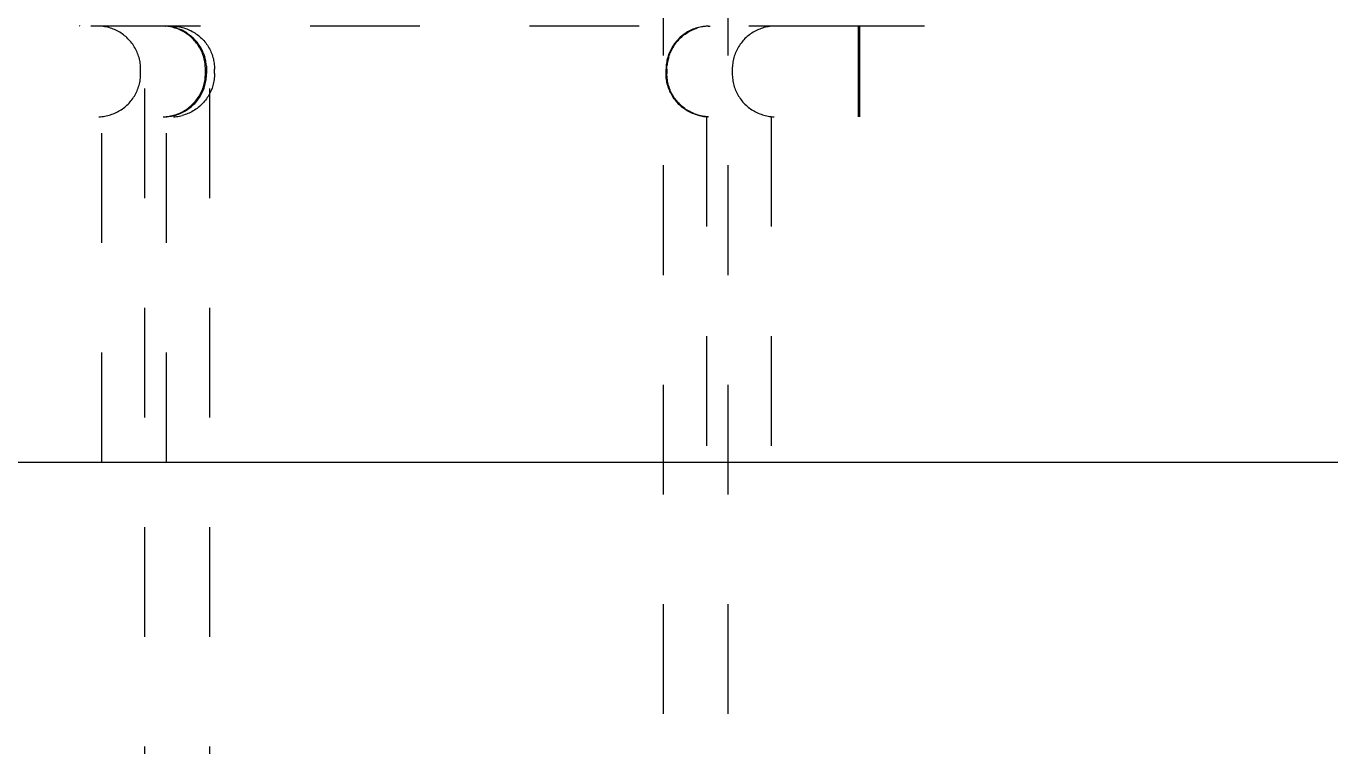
# Model space of a CAD drawing. Header units: inches. Extents: x -8 to 201, y -1 to 136.
# Drawn here: x 156.443 to 157.631, y 107.699 to 108.355 of the extents above; entities that cross this region are included whole.
import ezdxf

# ---------------------------------------------------------------- set-up
doc = ezdxf.new("R2010")
doc.units = ezdxf.units.IN
doc.linetypes.add('HIDDEN', pattern=[1.905, 1.27, -0.635])
for name, color, linetype, lineweight in [('ZANO_R', 7, 'Continuous', 0), ('ZANO_R_przerywana', 250, 'HIDDEN', 0), ('ZANO_W', 1, 'Continuous', 0)]:
    doc.layers.add(name, color=color, linetype=linetype, lineweight=lineweight)
doc.styles.get("Standard").update_dxf_attribs({"font": 'arial.ttf'})
doc.dimstyles.new('amerykanie', dxfattribs={"dimtxt": 50, "dimasz": 50, "dimexe": 0.5, "dimexo": 0.5, "dimgap": 1, "dimtad": 1, "dimdec": 0, "dimzin": 0, "dimlunit": 5, "dimtxsty": 'Standard', "dimcen": 0.09, "dimclrd": 1, "dimclre": 1, "dimclrt": 1, "dimazin": 0, "dimtfac": 1, "dimtdec": 0, "dimtmove": 0, "dimatfit": 3, "dimfxl": 1, "dimtzin": 0, "dimarcsym": 1})

# ---------------------------------------------------------------- blocks, each defined once
blk = doc.blocks.new('*D477')
at = {"layer": 'ZANO_W', "color": 1, "lineweight": -2}
blk.add_arc((154.9429, 107.9573), 5.9376, 93.97094, 170.33898, dxfattribs=at)
at = {"layer": 'ZANO_W', "color": 1}
for points in [[(154.5292, 113.7141), (154.5342, 114.0474), (155.5316, 113.8657)], [(148.9234, 108.9678), (149.2555, 108.9397), (149.0053, 107.9573)]]:
    blk.add_solid(points, dxfattribs=at)
at = {"layer": 'ZANO_W', "color": 1, "insert": (150.0585, 113.3526), "char_height": 1.625, "attachment_point": 5, "rotation": 42.155}
blk.add_mtext("95%%d41'", dxfattribs=at)

msp = doc.modelspace()

# ---------------------------------------------------------------- linework, layer by layer
at = {"layer": 'ZANO_R'}
msp.add_line((152.81072, 107.95732), (184.30819, 107.95732), dxfattribs=at)
msp.add_lwpolyline([(-3.00331, 107.95732), (188.98537, 107.95732)], dxfattribs=at)
at = {"layer": 'ZANO_R_przerywana', "ltscale": 0.05}
for p, q in [((156.55104, 102.79819), (156.55104, 108.62805)), ((156.6101, 102.79819), (156.6101, 108.62805)), ((157.0235, 108.62805), (157.0235, 102.79819)), ((157.08256, 108.62805), (157.08256, 102.79819)), ((157.20165, 108.35497), (156.37194, 108.35497)), ((156.49198, 108.35497), (156.49148, 108.35526)), ((156.51024, 108.35487), (156.50889, 108.35493)), ((156.51159, 108.35477), (156.51024, 108.35487)), ((156.51293, 108.35461), (156.51159, 108.35477)), ((156.51426, 108.35441), (156.51293, 108.35461)), ((156.51558, 108.35417), (156.51426, 108.35441)), ((156.5169, 108.35388), (156.51558, 108.35417)), ((156.51821, 108.35354), (156.5169, 108.35388)), ((156.5195, 108.35316), (156.51821, 108.35354)), ((156.56908, 108.35489), (156.56773, 108.35494)), ((156.57043, 108.35479), (156.56908, 108.35489)), ((156.56986, 108.35494), (156.57012, 108.35493)), ((156.57123, 108.35486), (156.57001, 108.35493)), ((156.57177, 108.35464), (156.57043, 108.35479)), ((156.57244, 108.35475), (156.57123, 108.35486)), ((156.57311, 108.35445), (156.57177, 108.35464)), ((156.57364, 108.3546), (156.57244, 108.35475)), ((156.57445, 108.35421), (156.57311, 108.35445)), ((156.57484, 108.35441), (156.57364, 108.3546)), ((156.57577, 108.35392), (156.57445, 108.35421)), ((156.57604, 108.35418), (156.57484, 108.35441)), ((156.57708, 108.35359), (156.57577, 108.35392)), ((156.57722, 108.35392), (156.57604, 108.35418)), ((156.57838, 108.35322), (156.57708, 108.35359)), ((156.5784, 108.35361), (156.57722, 108.35392)), ((156.57723, 108.35494), (156.57858, 108.35485)), ((156.57957, 108.35328), (156.5784, 108.35361)), ((156.57858, 108.35485), (156.57994, 108.35471)), ((156.57956, 108.35325), (156.58077, 108.35285)), ((156.57994, 108.35471), (156.58128, 108.35452)), ((156.58128, 108.35452), (156.58262, 108.35429)), ((156.58262, 108.35429), (156.58395, 108.35402)), ((156.58395, 108.35402), (156.58528, 108.35369)), ((156.58528, 108.35369), (156.58658, 108.35332)), ((156.58658, 108.35332), (156.58788, 108.35291)), ((157.05453, 108.3534), (157.05322, 108.35299)), ((157.05371, 108.35288), (157.05494, 108.35328)), ((157.05585, 108.35376), (157.05453, 108.3534)), ((157.05612, 108.35359), (157.05495, 108.35325)), ((157.05718, 108.35407), (157.05585, 108.35376)), ((157.05731, 108.35389), (157.05612, 108.35359)), ((157.05853, 108.35434), (157.05718, 108.35407)), ((157.0585, 108.35415), (157.05731, 108.35389)), ((157.0597, 108.35438), (157.0585, 108.35415)), ((157.05988, 108.35456), (157.05853, 108.35434)), ((157.0609, 108.35458), (157.0597, 108.35438)), ((157.06124, 108.35473), (157.05988, 108.35456)), ((157.06211, 108.35473), (157.0609, 108.35458)), ((157.0626, 108.35486), (157.06124, 108.35473)), ((157.06333, 108.35485), (157.06211, 108.35473)), ((157.06397, 108.35494), (157.0626, 108.35486)), ((157.06454, 108.35493), (157.06333, 108.35485)), ((157.06479, 108.35496), (157.06419, 108.35495)), ((157.06454, 108.35493), (157.0664, 108.35497)), ((157.11541, 108.35354), (157.11412, 108.35316)), ((157.11672, 108.35388), (157.11541, 108.35354)), ((157.11804, 108.35417), (157.11672, 108.35388)), ((157.11936, 108.35441), (157.11804, 108.35417)), ((157.1207, 108.35461), (157.11936, 108.35441)), ((157.12204, 108.35477), (157.1207, 108.35461)), ((157.12338, 108.35487), (157.12204, 108.35477)), ((157.12473, 108.35494), (157.12338, 108.35487)), ((157.20246, 108.35497), (157.20165, 108.35497)), ((157.20165, 108.27229), (157.20165, 108.35497)), ((157.26166, 108.35497), (157.20246, 108.35497)), ((157.20246, 108.35497), (157.20246, 108.27229)), ((156.52078, 108.35274), (156.5195, 108.35316)), ((156.52205, 108.35227), (156.52078, 108.35274)), ((156.52329, 108.35176), (156.52205, 108.35227)), ((156.52452, 108.3512), (156.52329, 108.35176)), ((156.52573, 108.35061), (156.52452, 108.3512)), ((156.52692, 108.34997), (156.52573, 108.35061)), ((156.52809, 108.3493), (156.52692, 108.34997)), ((156.52923, 108.34858), (156.52809, 108.3493)), ((156.53035, 108.34783), (156.52923, 108.34858)), ((156.53144, 108.34703), (156.53035, 108.34783)), ((156.5325, 108.3462), (156.53144, 108.34703)), ((156.53353, 108.34534), (156.5325, 108.3462)), ((156.53454, 108.34444), (156.53353, 108.34534)), ((156.53551, 108.3435), (156.53454, 108.34444)), ((156.53645, 108.34254), (156.53551, 108.3435)), ((156.53736, 108.34154), (156.53645, 108.34254)), ((156.53823, 108.34051), (156.53736, 108.34154)), ((156.57967, 108.3528), (156.57838, 108.35322)), ((156.58094, 108.35233), (156.57967, 108.3528)), ((156.58077, 108.35285), (156.58196, 108.35242)), ((156.58219, 108.35183), (156.58094, 108.35233)), ((156.58196, 108.35242), (156.58314, 108.35195)), ((156.58343, 108.35128), (156.58219, 108.35183)), ((156.58432, 108.35147), (156.58315, 108.35198)), ((156.58465, 108.35068), (156.58343, 108.35128)), ((156.58547, 108.35092), (156.58432, 108.35147)), ((156.58584, 108.35005), (156.58465, 108.35068)), ((156.5866, 108.35033), (156.58547, 108.35092)), ((156.58702, 108.34937), (156.58584, 108.35005)), ((156.58771, 108.34971), (156.5866, 108.35033)), ((156.58817, 108.34866), (156.58702, 108.34937)), ((156.5888, 108.34905), (156.58771, 108.34971)), ((156.58788, 108.35291), (156.58916, 108.35245)), ((156.58929, 108.34791), (156.58817, 108.34866)), ((156.58986, 108.34835), (156.5888, 108.34905)), ((156.58916, 108.35245), (156.59042, 108.35195)), ((156.59039, 108.34711), (156.58929, 108.34791)), ((156.58985, 108.34833), (156.59081, 108.34767)), ((156.59146, 108.34628), (156.59039, 108.34711)), ((156.59042, 108.35195), (156.59167, 108.3514)), ((156.59081, 108.34767), (156.59175, 108.34698)), ((156.5925, 108.34542), (156.59146, 108.34628)), ((156.59167, 108.3514), (156.59289, 108.35081)), ((156.59175, 108.34698), (156.59266, 108.34626)), ((156.59351, 108.34452), (156.5925, 108.34542)), ((156.59266, 108.34626), (156.59356, 108.34551)), ((156.59289, 108.35081), (156.5941, 108.35018)), ((156.59449, 108.34358), (156.59351, 108.34452)), ((156.59356, 108.34551), (156.59443, 108.34474)), ((156.5941, 108.35018), (156.59528, 108.34951)), ((156.59539, 108.34382), (156.59443, 108.34474)), ((156.59543, 108.34262), (156.59449, 108.34358)), ((156.59528, 108.34951), (156.59643, 108.3488)), ((156.59632, 108.34288), (156.59539, 108.34382)), ((156.59634, 108.34162), (156.59543, 108.34262)), ((156.59722, 108.3419), (156.59632, 108.34288)), ((156.59722, 108.34058), (156.59634, 108.34162)), ((156.59643, 108.3488), (156.59757, 108.34804)), ((156.59808, 108.34089), (156.59722, 108.3419)), ((156.59757, 108.34804), (156.59867, 108.34725)), ((156.59867, 108.34725), (156.59975, 108.34642)), ((156.59975, 108.34642), (156.6008, 108.34556)), ((156.6008, 108.34556), (156.60181, 108.34465)), ((156.60181, 108.34465), (156.6028, 108.34372)), ((156.6028, 108.34372), (156.60375, 108.34275)), ((156.60375, 108.34275), (156.60467, 108.34174)), ((156.60467, 108.34174), (156.60555, 108.34071)), ((157.03619, 108.34188), (157.0353, 108.34084)), ((157.03673, 108.34158), (157.0359, 108.3406)), ((157.03713, 108.34288), (157.03619, 108.34188)), ((157.0376, 108.34254), (157.03673, 108.34158)), ((157.03809, 108.34385), (157.03713, 108.34288)), ((157.0385, 108.34346), (157.0376, 108.34254)), ((157.0391, 108.34479), (157.03809, 108.34385)), ((157.0385, 108.34346), (157.03943, 108.34436)), ((157.04013, 108.34569), (157.0391, 108.34479)), ((157.03943, 108.34436), (157.04039, 108.34522)), ((157.04119, 108.34656), (157.04013, 108.34569)), ((157.04039, 108.34522), (157.04137, 108.34605)), ((157.04228, 108.34738), (157.04119, 108.34656)), ((157.04137, 108.34605), (157.04238, 108.34685)), ((157.04341, 108.34817), (157.04228, 108.34738)), ((157.04238, 108.34685), (157.04342, 108.34762)), ((157.04455, 108.34892), (157.04341, 108.34817)), ((157.04342, 108.34762), (157.04448, 108.34835)), ((157.04448, 108.34835), (157.04557, 108.34904)), ((157.04573, 108.34963), (157.04455, 108.34892)), ((157.04557, 108.34904), (157.04667, 108.34971)), ((157.04692, 108.3503), (157.04573, 108.34963)), ((157.04667, 108.34971), (157.0478, 108.35033)), ((157.04814, 108.35093), (157.04692, 108.3503)), ((157.0478, 108.35033), (157.04895, 108.35092)), ((157.04938, 108.35151), (157.04814, 108.35093)), ((157.04895, 108.35092), (157.05012, 108.35147)), ((157.05064, 108.35205), (157.04938, 108.35151)), ((157.05012, 108.35147), (157.0513, 108.35198)), ((157.05192, 108.35254), (157.05064, 108.35205)), ((157.0513, 108.35198), (157.0525, 108.35245)), ((157.05322, 108.35299), (157.05192, 108.35254)), ((157.0525, 108.35245), (157.05371, 108.35288)), ((157.09626, 108.34154), (157.09538, 108.34051)), ((157.09716, 108.34254), (157.09626, 108.34154)), ((157.0981, 108.34351), (157.09716, 108.34254)), ((157.09907, 108.34444), (157.0981, 108.34351)), ((157.10008, 108.34534), (157.09907, 108.34444)), ((157.10111, 108.34621), (157.10008, 108.34534)), ((157.10218, 108.34704), (157.10111, 108.34621)), ((157.10327, 108.34783), (157.10218, 108.34704)), ((157.10438, 108.34859), (157.10327, 108.34783)), ((157.10553, 108.3493), (157.10438, 108.34859)), ((157.10669, 108.34998), (157.10553, 108.3493)), ((157.10788, 108.35061), (157.10669, 108.34998)), ((157.10909, 108.35121), (157.10788, 108.35061)), ((157.11032, 108.35176), (157.10909, 108.35121)), ((157.11157, 108.35227), (157.11032, 108.35176)), ((157.11284, 108.35274), (157.11157, 108.35227)), ((157.11412, 108.35316), (157.11284, 108.35274)), ((156.53906, 108.33945), (156.53823, 108.34051)), ((156.53986, 108.33836), (156.53906, 108.33945)), ((156.54062, 108.33725), (156.53986, 108.33836)), ((156.54134, 108.33611), (156.54062, 108.33725)), ((156.54203, 108.33495), (156.54134, 108.33611)), ((156.54267, 108.33376), (156.54203, 108.33495)), ((156.54327, 108.33256), (156.54267, 108.33376)), ((156.54383, 108.33133), (156.54327, 108.33256)), ((156.54435, 108.33008), (156.54383, 108.33133)), ((156.54482, 108.32882), (156.54435, 108.33008)), ((156.59806, 108.33952), (156.59722, 108.34058)), ((156.59887, 108.33844), (156.59806, 108.33952)), ((156.59891, 108.33986), (156.59808, 108.34089)), ((156.59963, 108.33732), (156.59887, 108.33844)), ((156.5997, 108.33879), (156.59891, 108.33986)), ((156.60036, 108.33618), (156.59963, 108.33732)), ((156.60046, 108.3377), (156.5997, 108.33879)), ((156.60105, 108.33501), (156.60036, 108.33618)), ((156.60118, 108.33659), (156.60046, 108.3377)), ((156.60169, 108.33382), (156.60105, 108.33501)), ((156.60186, 108.33545), (156.60118, 108.33659)), ((156.6023, 108.33261), (156.60169, 108.33382)), ((156.60251, 108.33429), (156.60186, 108.33545)), ((156.60286, 108.33138), (156.6023, 108.33261)), ((156.60311, 108.33311), (156.60251, 108.33429)), ((156.60338, 108.33014), (156.60286, 108.33138)), ((156.60368, 108.33191), (156.60311, 108.33311)), ((156.60386, 108.32887), (156.60338, 108.33014)), ((156.6042, 108.33069), (156.60368, 108.33191)), ((156.6042, 108.33069), (156.60466, 108.3295)), ((156.60466, 108.3295), (156.60509, 108.3283)), ((156.60555, 108.34071), (156.60639, 108.33964)), ((156.60639, 108.33964), (156.6072, 108.33855)), ((156.6072, 108.33855), (156.60797, 108.33743)), ((156.60797, 108.33743), (156.6087, 108.33628)), ((156.6087, 108.33628), (156.60939, 108.33511)), ((156.60939, 108.33511), (156.61004, 108.33392)), ((156.61004, 108.33392), (156.61065, 108.3327)), ((156.61065, 108.3327), (156.61121, 108.33146)), ((156.61121, 108.33146), (156.61173, 108.33021)), ((156.61173, 108.33021), (156.61221, 108.32894)), ((157.02897, 108.33031), (157.02848, 108.32903)), ((157.02951, 108.33157), (157.02897, 108.33031)), ((157.02902, 108.3283), (157.02945, 108.3295)), ((157.02945, 108.3295), (157.02992, 108.33069)), ((157.03009, 108.33281), (157.02951, 108.33157)), ((157.03044, 108.33187), (157.02992, 108.33069)), ((157.03071, 108.33403), (157.03009, 108.33281)), ((157.031, 108.33304), (157.03044, 108.33187)), ((157.03137, 108.33523), (157.03071, 108.33403)), ((157.03159, 108.33418), (157.031, 108.33304)), ((157.03208, 108.33641), (157.03137, 108.33523)), ((157.03222, 108.33531), (157.03159, 108.33418)), ((157.03283, 108.33756), (157.03208, 108.33641)), ((157.03288, 108.33641), (157.03222, 108.33531)), ((157.03361, 108.33868), (157.03283, 108.33756)), ((157.03358, 108.3375), (157.03288, 108.33641)), ((157.03432, 108.33856), (157.03358, 108.3375)), ((157.03443, 108.33978), (157.03361, 108.33868)), ((157.03509, 108.33959), (157.03432, 108.33856)), ((157.0353, 108.34084), (157.03443, 108.33978)), ((157.0359, 108.3406), (157.03509, 108.33959)), ((157.08926, 108.33009), (157.08878, 108.32883)), ((157.08978, 108.33133), (157.08926, 108.33009)), ((157.09034, 108.33256), (157.08978, 108.33133)), ((157.09094, 108.33377), (157.09034, 108.33256)), ((157.09158, 108.33495), (157.09094, 108.33377)), ((157.09227, 108.33612), (157.09158, 108.33495)), ((157.09299, 108.33725), (157.09227, 108.33612)), ((157.09375, 108.33837), (157.09299, 108.33725)), ((157.09455, 108.33945), (157.09375, 108.33837)), ((157.09538, 108.34051), (157.09455, 108.33945)), ((156.54525, 108.32754), (156.54482, 108.32882)), ((156.54564, 108.32625), (156.54525, 108.32754)), ((156.54598, 108.32495), (156.54564, 108.32625)), ((156.54628, 108.32363), (156.54598, 108.32495)), ((156.54653, 108.32231), (156.54628, 108.32363)), ((156.54674, 108.32098), (156.54653, 108.32231)), ((156.5469, 108.31964), (156.54674, 108.32098)), ((156.54701, 108.31829), (156.5469, 108.31964)), ((156.54708, 108.31695), (156.54701, 108.31829)), ((156.6043, 108.32759), (156.60386, 108.32887)), ((156.60469, 108.32629), (156.6043, 108.32759)), ((156.60503, 108.32498), (156.60469, 108.32629)), ((156.60533, 108.32366), (156.60503, 108.32498)), ((156.60509, 108.3283), (156.60548, 108.32708)), ((156.60558, 108.32233), (156.60533, 108.32366)), ((156.60583, 108.32584), (156.60548, 108.32708)), ((156.60579, 108.321), (156.60558, 108.32233)), ((156.60596, 108.31965), (156.60579, 108.321)), ((156.60614, 108.32458), (156.60583, 108.32584)), ((156.60607, 108.3183), (156.60596, 108.31965)), ((156.60614, 108.31695), (156.60607, 108.3183)), ((156.60641, 108.32331), (156.60614, 108.32458)), ((156.60665, 108.32204), (156.60641, 108.32331)), ((156.60683, 108.32076), (156.60665, 108.32204)), ((156.60698, 108.31947), (156.60683, 108.32076)), ((156.60698, 108.31947), (156.60708, 108.31818)), ((156.60708, 108.31818), (156.60715, 108.31689)), ((156.61221, 108.32894), (156.61264, 108.32765)), ((156.61264, 108.32765), (156.61303, 108.32634)), ((156.61303, 108.32634), (156.61338, 108.32503)), ((156.61338, 108.32503), (156.61367, 108.3237)), ((156.61367, 108.3237), (156.61392, 108.32237)), ((156.61392, 108.32237), (156.61413, 108.32102)), ((156.61413, 108.32102), (156.61428, 108.31967)), ((156.61428, 108.31967), (156.61439, 108.31832)), ((156.61439, 108.31832), (156.61446, 108.31696)), ((157.0262, 108.31834), (157.02613, 108.31697)), ((157.02632, 108.3197), (157.0262, 108.31834)), ((157.02649, 108.32106), (157.02632, 108.3197)), ((157.02671, 108.32242), (157.02649, 108.32106)), ((157.02697, 108.32376), (157.02671, 108.32242)), ((157.02693, 108.31689), (157.02699, 108.31818)), ((157.02728, 108.3251), (157.02697, 108.32376)), ((157.02699, 108.31818), (157.0271, 108.31947)), ((157.02725, 108.32076), (157.0271, 108.31947)), ((157.02744, 108.32204), (157.02725, 108.32076)), ((157.02763, 108.32642), (157.02728, 108.3251)), ((157.02767, 108.32332), (157.02744, 108.32204)), ((157.02804, 108.32773), (157.02763, 108.32642)), ((157.02795, 108.32458), (157.02767, 108.32332)), ((157.02827, 108.32584), (157.02795, 108.32458)), ((157.02848, 108.32903), (157.02804, 108.32773)), ((157.02863, 108.32708), (157.02827, 108.32584)), ((157.02863, 108.32708), (157.02902, 108.3283)), ((157.08659, 108.31829), (157.08652, 108.31695)), ((157.08671, 108.31964), (157.08659, 108.31829)), ((157.08687, 108.32098), (157.08671, 108.31964)), ((157.08707, 108.32231), (157.08687, 108.32098)), ((157.08733, 108.32364), (157.08707, 108.32231)), ((157.08762, 108.32495), (157.08733, 108.32364)), ((157.08797, 108.32626), (157.08762, 108.32495)), ((157.08835, 108.32755), (157.08797, 108.32626)), ((157.08878, 108.32883), (157.08835, 108.32755)), ((156.54653, 108.30497), (156.54674, 108.3063)), ((156.54674, 108.3063), (156.5469, 108.30764)), ((156.5469, 108.30764), (156.54701, 108.30898)), ((156.54701, 108.30898), (156.54708, 108.31032)), ((156.54711, 108.3156), (156.54708, 108.31695)), ((156.54708, 108.31032), (156.54711, 108.31166)), ((156.54711, 108.31166), (156.54711, 108.3156)), ((156.60558, 108.30493), (156.60579, 108.30627)), ((156.60579, 108.30627), (156.60596, 108.30761)), ((156.60596, 108.30761), (156.60607, 108.30896)), ((156.60607, 108.30896), (156.60614, 108.31031)), ((156.60616, 108.3156), (156.60614, 108.31695)), ((156.60614, 108.31031), (156.60616, 108.31166)), ((156.60616, 108.31166), (156.60616, 108.3156)), ((156.60662, 108.30488), (156.60682, 108.30622)), ((156.60682, 108.30622), (156.60698, 108.30758)), ((156.60698, 108.30758), (156.60709, 108.30894)), ((156.60709, 108.30894), (156.60715, 108.3103)), ((156.60715, 108.31689), (156.60717, 108.3156)), ((156.60715, 108.3103), (156.60717, 108.31166)), ((156.60717, 108.3156), (156.60717, 108.31166)), ((156.61412, 108.30621), (156.61391, 108.30486)), ((156.61428, 108.30757), (156.61412, 108.30621)), ((156.61439, 108.30893), (156.61428, 108.30757)), ((156.61445, 108.3103), (156.61439, 108.30893)), ((156.61447, 108.31166), (156.61445, 108.3103)), ((156.61446, 108.31696), (156.61447, 108.3156)), ((156.61447, 108.31166), (156.61447, 108.3156)), ((157.02613, 108.31697), (157.0261, 108.3156)), ((157.0261, 108.31166), (157.0261, 108.3156)), ((157.02613, 108.3103), (157.0261, 108.31166)), ((157.0262, 108.30895), (157.02613, 108.3103)), ((157.02632, 108.30759), (157.0262, 108.30895)), ((157.02648, 108.30624), (157.02632, 108.30759)), ((157.0267, 108.3049), (157.02648, 108.30624)), ((157.02691, 108.3156), (157.02693, 108.31689)), ((157.02691, 108.3156), (157.02691, 108.31166)), ((157.02693, 108.31029), (157.02691, 108.31166)), ((157.02701, 108.30892), (157.02693, 108.31029)), ((157.02713, 108.30756), (157.02701, 108.30892)), ((157.0273, 108.3062), (157.02713, 108.30756)), ((157.02751, 108.30484), (157.0273, 108.3062)), ((157.08652, 108.31695), (157.0865, 108.3156)), ((157.0865, 108.3156), (157.0865, 108.31166)), ((157.0865, 108.31166), (157.08652, 108.31032)), ((157.08652, 108.31032), (157.08659, 108.30897)), ((157.08659, 108.30897), (157.08671, 108.30763)), ((157.08671, 108.30763), (157.08687, 108.30629)), ((157.08687, 108.30629), (157.08707, 108.30496)), ((156.5427, 108.29355), (156.54329, 108.29476)), ((156.54329, 108.29476), (156.54385, 108.29598)), ((156.54385, 108.29598), (156.54436, 108.29722)), ((156.54436, 108.29722), (156.54484, 108.29848)), ((156.54484, 108.29848), (156.54526, 108.29975)), ((156.54526, 108.29975), (156.54565, 108.30104)), ((156.54565, 108.30104), (156.54599, 108.30234)), ((156.54599, 108.30234), (156.54628, 108.30365)), ((156.54628, 108.30365), (156.54653, 108.30497)), ((156.60169, 108.29344), (156.6023, 108.29465)), ((156.6023, 108.29465), (156.60286, 108.29588)), ((156.60271, 108.29329), (156.60332, 108.29451)), ((156.60286, 108.29588), (156.60338, 108.29713)), ((156.60332, 108.29451), (156.60389, 108.29575)), ((156.60338, 108.29713), (156.60386, 108.29839)), ((156.60386, 108.29839), (156.6043, 108.29967)), ((156.60389, 108.29575), (156.60442, 108.29701)), ((156.6043, 108.29967), (156.60469, 108.30097)), ((156.60442, 108.29701), (156.6049, 108.29829)), ((156.60469, 108.30097), (156.60503, 108.30228)), ((156.6049, 108.29829), (156.60533, 108.29958)), ((156.60503, 108.30228), (156.60533, 108.3036)), ((156.60533, 108.3036), (156.60558, 108.30493)), ((156.60533, 108.29958), (156.60572, 108.30089)), ((156.60572, 108.30089), (156.60607, 108.30221)), ((156.60607, 108.30221), (156.60636, 108.30354)), ((156.60636, 108.30354), (156.60662, 108.30488)), ((156.61059, 108.29447), (156.60998, 108.29325)), ((156.61116, 108.29572), (156.61059, 108.29447)), ((156.61169, 108.29698), (156.61116, 108.29572)), ((156.61217, 108.29826), (156.61169, 108.29698)), ((156.61261, 108.29955), (156.61217, 108.29826)), ((156.613, 108.30086), (156.61261, 108.29955)), ((156.61335, 108.30218), (156.613, 108.30086)), ((156.61365, 108.30352), (156.61335, 108.30218)), ((156.61391, 108.30486), (156.61365, 108.30352)), ((157.02695, 108.30357), (157.0267, 108.3049)), ((157.02726, 108.30224), (157.02695, 108.30357)), ((157.02761, 108.30093), (157.02726, 108.30224)), ((157.02778, 108.3035), (157.02751, 108.30484)), ((157.028, 108.29963), (157.02761, 108.30093)), ((157.02809, 108.30216), (157.02778, 108.3035)), ((157.02844, 108.29834), (157.028, 108.29963)), ((157.02844, 108.30084), (157.02809, 108.30216)), ((157.02884, 108.29953), (157.02844, 108.30084)), ((157.02893, 108.29707), (157.02844, 108.29834)), ((157.02929, 108.29823), (157.02884, 108.29953)), ((157.02945, 108.29582), (157.02893, 108.29707)), ((157.02978, 108.29695), (157.02929, 108.29823)), ((157.03002, 108.29458), (157.02945, 108.29582)), ((157.03032, 108.29569), (157.02978, 108.29695)), ((157.03064, 108.29337), (157.03002, 108.29458)), ((157.0309, 108.29445), (157.03032, 108.29569)), ((157.03152, 108.29322), (157.0309, 108.29445)), ((157.08707, 108.30496), (157.08732, 108.30364)), ((157.08732, 108.30364), (157.08762, 108.30233)), ((157.08762, 108.30233), (157.08796, 108.30103)), ((157.08796, 108.30103), (157.08835, 108.29974)), ((157.08835, 108.29974), (157.08878, 108.29846)), ((157.08878, 108.29846), (157.08925, 108.2972)), ((157.08925, 108.2972), (157.08976, 108.29596)), ((157.08976, 108.29596), (157.09032, 108.29473)), ((157.09032, 108.29473), (157.09092, 108.29353)), ((156.53259, 108.28113), (156.53362, 108.282)), ((156.53362, 108.282), (156.53461, 108.2829)), ((156.53461, 108.2829), (156.53558, 108.28383)), ((156.53558, 108.28383), (156.53652, 108.2848)), ((156.53652, 108.2848), (156.53742, 108.28579)), ((156.53742, 108.28579), (156.53828, 108.28682)), ((156.53828, 108.28682), (156.53911, 108.28788)), ((156.53911, 108.28788), (156.53991, 108.28896)), ((156.53991, 108.28896), (156.54066, 108.29007)), ((156.54066, 108.29007), (156.54138, 108.29121)), ((156.54138, 108.29121), (156.54206, 108.29237)), ((156.54206, 108.29237), (156.5427, 108.29355)), ((156.5925, 108.28184), (156.59351, 108.28274)), ((156.59342, 108.28164), (156.59444, 108.28254)), ((156.59351, 108.28274), (156.59449, 108.28368)), ((156.59444, 108.28254), (156.59543, 108.28348)), ((156.59449, 108.28368), (156.59543, 108.28465)), ((156.59543, 108.28465), (156.59634, 108.28565)), ((156.59543, 108.28348), (156.59639, 108.28445)), ((156.59634, 108.28565), (156.59722, 108.28668)), ((156.59639, 108.28445), (156.59731, 108.28546)), ((156.59722, 108.28668), (156.59806, 108.28774)), ((156.59731, 108.28546), (156.5982, 108.28649)), ((156.59806, 108.28774), (156.59887, 108.28883)), ((156.5982, 108.28649), (156.59905, 108.28756)), ((156.59887, 108.28883), (156.59963, 108.28994)), ((156.59905, 108.28756), (156.59986, 108.28865)), ((156.59963, 108.28994), (156.60036, 108.29108)), ((156.59986, 108.28865), (156.60063, 108.28977)), ((156.60036, 108.29108), (156.60105, 108.29225)), ((156.60063, 108.28977), (156.60137, 108.29092)), ((156.60167, 108.28248), (156.60064, 108.28158)), ((156.60105, 108.29225), (156.60169, 108.29344)), ((156.60137, 108.29092), (156.60206, 108.2921)), ((156.60266, 108.28342), (156.60167, 108.28248)), ((156.60206, 108.2921), (156.60271, 108.29329)), ((156.60362, 108.28439), (156.60266, 108.28342)), ((156.60455, 108.2854), (156.60362, 108.28439)), ((156.60544, 108.28644), (156.60455, 108.2854)), ((156.60629, 108.28751), (156.60544, 108.28644)), ((156.60711, 108.2886), (156.60629, 108.28751)), ((156.60789, 108.28973), (156.60711, 108.2886)), ((156.60862, 108.29088), (156.60789, 108.28973)), ((156.60932, 108.29205), (156.60862, 108.29088)), ((156.60998, 108.29325), (156.60932, 108.29205)), ((157.03129, 108.29218), (157.03064, 108.29337)), ((157.03199, 108.29101), (157.03129, 108.29218)), ((157.03218, 108.29202), (157.03152, 108.29322)), ((157.03272, 108.28987), (157.03199, 108.29101)), ((157.03289, 108.29085), (157.03218, 108.29202)), ((157.03349, 108.28875), (157.03272, 108.28987)), ((157.03363, 108.2897), (157.03289, 108.29085)), ((157.03431, 108.28766), (157.03349, 108.28875)), ((157.03442, 108.28857), (157.03363, 108.2897)), ((157.03516, 108.2866), (157.03431, 108.28766)), ((157.03524, 108.28748), (157.03442, 108.28857)), ((157.03604, 108.28557), (157.03516, 108.2866)), ((157.03611, 108.28641), (157.03524, 108.28748)), ((157.03696, 108.28457), (157.03604, 108.28557)), ((157.037, 108.28538), (157.03611, 108.28641)), ((157.03792, 108.2836), (157.03696, 108.28457)), ((157.03794, 108.28437), (157.037, 108.28538)), ((157.0389, 108.28266), (157.03792, 108.2836)), ((157.03891, 108.2834), (157.03794, 108.28437)), ((157.03992, 108.28176), (157.0389, 108.28266)), ((157.03991, 108.28247), (157.03891, 108.2834)), ((157.04094, 108.28156), (157.03991, 108.28247)), ((157.09092, 108.29353), (157.09156, 108.29234)), ((157.09156, 108.29234), (157.09224, 108.29118)), ((157.09224, 108.29118), (157.09296, 108.29005)), ((157.09296, 108.29005), (157.09372, 108.28893)), ((157.09372, 108.28893), (157.09452, 108.28785)), ((157.09452, 108.28785), (157.09535, 108.28679)), ((157.09535, 108.28679), (157.09622, 108.28576)), ((157.09622, 108.28576), (157.09712, 108.28476)), ((157.09712, 108.28476), (157.09806, 108.2838)), ((157.09806, 108.2838), (157.09903, 108.28286)), ((157.09903, 108.28286), (157.10003, 108.28196)), ((157.10003, 108.28196), (157.10106, 108.2811)), ((156.50909, 108.27233), (156.51043, 108.2724)), ((156.51043, 108.2724), (156.51177, 108.27251)), ((156.51167, 107.95732), (156.51167, 108.27229)), ((156.51177, 108.27251), (156.51311, 108.27267)), ((156.51311, 108.27267), (156.51444, 108.27288)), ((156.51444, 108.27288), (156.51576, 108.27313)), ((156.51576, 108.27313), (156.51707, 108.27342)), ((156.51707, 108.27342), (156.51837, 108.27376)), ((156.51837, 108.27376), (156.51966, 108.27415)), ((156.51966, 108.27415), (156.52093, 108.27458)), ((156.52093, 108.27458), (156.52219, 108.27505)), ((156.52219, 108.27505), (156.52343, 108.27556)), ((156.52343, 108.27556), (156.52465, 108.27612)), ((156.52465, 108.27612), (156.52586, 108.27672)), ((156.52586, 108.27672), (156.52704, 108.27735)), ((156.52704, 108.27735), (156.5282, 108.27803)), ((156.5282, 108.27803), (156.52934, 108.27875)), ((156.52934, 108.27875), (156.53045, 108.27951)), ((156.53045, 108.27951), (156.53153, 108.2803)), ((156.53153, 108.2803), (156.53259, 108.28113)), ((156.56773, 108.27232), (156.56908, 108.27237)), ((156.56908, 108.27237), (156.57043, 108.27247)), ((156.56975, 108.27232), (156.57111, 108.2724)), ((156.57043, 108.27247), (156.57177, 108.27262)), ((156.57073, 107.95732), (156.57073, 108.27229)), ((156.57111, 108.2724), (156.57247, 108.27253)), ((156.57177, 108.27262), (156.57311, 108.27281)), ((156.57247, 108.27253), (156.57382, 108.27271)), ((156.57311, 108.27281), (156.57445, 108.27305)), ((156.57382, 108.27271), (156.57516, 108.27294)), ((156.57445, 108.27305), (156.57577, 108.27334)), ((156.57516, 108.27294), (156.5765, 108.27321)), ((156.57577, 108.27334), (156.57708, 108.27367)), ((156.5765, 108.27321), (156.57783, 108.27353)), ((156.57708, 108.27367), (156.57838, 108.27404)), ((156.57718, 108.27232), (156.57849, 108.2724)), ((156.57783, 108.27353), (156.57914, 108.27389)), ((156.57838, 108.27404), (156.57967, 108.27446)), ((156.57849, 108.2724), (156.57981, 108.27253)), ((156.57914, 108.27389), (156.58044, 108.2743)), ((156.57967, 108.27446), (156.58094, 108.27493)), ((156.57981, 108.27253), (156.58112, 108.2727)), ((156.58044, 108.2743), (156.58173, 108.27476)), ((156.58094, 108.27493), (156.58219, 108.27544)), ((156.58112, 108.2727), (156.58242, 108.27292)), ((156.58173, 108.27476), (156.58299, 108.27526)), ((156.58219, 108.27544), (156.58343, 108.27599)), ((156.58242, 108.27292), (156.58371, 108.27318)), ((156.58299, 108.27526), (156.58424, 108.2758)), ((156.58343, 108.27599), (156.58465, 108.27658)), ((156.58371, 108.27318), (156.585, 108.27348)), ((156.58424, 108.2758), (156.58548, 108.27639)), ((156.58465, 108.27658), (156.58584, 108.27721)), ((156.58632, 108.27383), (156.585, 108.27346)), ((156.58548, 108.27639), (156.58668, 108.27702)), ((156.58584, 108.27721), (156.58702, 108.27789)), ((156.58763, 108.27424), (156.58632, 108.27383)), ((156.58668, 108.27702), (156.58787, 108.27769)), ((156.58702, 108.27789), (156.58817, 108.2786)), ((156.58891, 108.27469), (156.58763, 108.27424)), ((156.58787, 108.27769), (156.58903, 108.2784)), ((156.58817, 108.2786), (156.58929, 108.27936)), ((156.59019, 108.27519), (156.58891, 108.27469)), ((156.58903, 108.2784), (156.59017, 108.27915)), ((156.58929, 108.27936), (156.59039, 108.28015)), ((156.59017, 108.27915), (156.59128, 108.27994)), ((156.59144, 108.27574), (156.59019, 108.27519)), ((156.59039, 108.28015), (156.59146, 108.28098)), ((156.59128, 108.27994), (156.59236, 108.28077)), ((156.59268, 108.27632), (156.59144, 108.27574)), ((156.59146, 108.28098), (156.5925, 108.28184)), ((156.59236, 108.28077), (156.59342, 108.28164)), ((156.59389, 108.27695), (156.59268, 108.27632)), ((156.59508, 108.27762), (156.59389, 108.27695)), ((156.59625, 108.27834), (156.59508, 108.27762)), ((156.59739, 108.27909), (156.59625, 108.27834)), ((156.5985, 108.27988), (156.59739, 108.27909)), ((156.59959, 108.28071), (156.5985, 108.27988)), ((156.60064, 108.28158), (156.59959, 108.28071)), ((157.04097, 108.2809), (157.03992, 108.28176)), ((157.042, 108.2807), (157.04094, 108.28156)), ((157.04205, 108.28007), (157.04097, 108.2809)), ((157.0431, 108.27987), (157.042, 108.2807)), ((157.04315, 108.27928), (157.04205, 108.28007)), ((157.04422, 108.27908), (157.0431, 108.27987)), ((157.04429, 108.27853), (157.04315, 108.27928)), ((157.04537, 108.27833), (157.04422, 108.27908)), ((157.04545, 108.27782), (157.04429, 108.27853)), ((157.04654, 108.27762), (157.04537, 108.27833)), ((157.04663, 108.27715), (157.04545, 108.27782)), ((157.04774, 108.27696), (157.04654, 108.27762)), ((157.04783, 108.27652), (157.04663, 108.27715)), ((157.04896, 108.27633), (157.04774, 108.27696)), ((157.04906, 108.27593), (157.04783, 108.27652)), ((157.0502, 108.27575), (157.04896, 108.27633)), ((157.0503, 108.27539), (157.04906, 108.27593)), ((157.05146, 108.27521), (157.0502, 108.27575)), ((157.05157, 108.27489), (157.0503, 108.27539)), ((157.05274, 108.27471), (157.05146, 108.27521)), ((157.05285, 108.27443), (157.05157, 108.27489)), ((157.05403, 108.27426), (157.05274, 108.27471)), ((157.05414, 108.27401), (157.05285, 108.27443)), ((157.05534, 108.27386), (157.05403, 108.27426)), ((157.05413, 108.27399), (157.05532, 108.27365)), ((157.05532, 108.27365), (157.05651, 108.27335)), ((157.05666, 108.2735), (157.05534, 108.27386)), ((157.05651, 108.27335), (157.05772, 108.27308)), ((157.058, 108.27319), (157.05666, 108.2735)), ((157.05772, 108.27308), (157.05893, 108.27286)), ((157.05934, 108.27292), (157.058, 108.27319)), ((157.05893, 108.27286), (157.06015, 108.27267)), ((157.0607, 108.2727), (157.05934, 108.27292)), ((157.06015, 108.27267), (157.06137, 108.27252)), ((157.06206, 108.27253), (157.0607, 108.2727)), ((157.06137, 108.27252), (157.0626, 108.2724)), ((157.06342, 108.2724), (157.06206, 108.27253)), ((157.0626, 108.2724), (157.06383, 108.27233)), ((157.06288, 108.27229), (157.06288, 107.95732)), ((157.06479, 108.27232), (157.06342, 108.2724)), ((157.06397, 108.27232), (157.06373, 108.27234)), ((157.10106, 108.2811), (157.10212, 108.28027)), ((157.10212, 108.28027), (157.1032, 108.27947)), ((157.1032, 108.27947), (157.10432, 108.27872)), ((157.10432, 108.27872), (157.10546, 108.278)), ((157.10546, 108.278), (157.10662, 108.27732)), ((157.10662, 108.27732), (157.10781, 108.27669)), ((157.10781, 108.27669), (157.10901, 108.27609)), ((157.10901, 108.27609), (157.11024, 108.27554)), ((157.11024, 108.27554), (157.11148, 108.27502)), ((157.11148, 108.27502), (157.11275, 108.27455)), ((157.11275, 108.27455), (157.11402, 108.27413)), ((157.11402, 108.27413), (157.11531, 108.27374)), ((157.11531, 108.27374), (157.11662, 108.27341)), ((157.11662, 108.27341), (157.11793, 108.27311)), ((157.11793, 108.27311), (157.11925, 108.27287)), ((157.11925, 108.27287), (157.12058, 108.27266)), ((157.12058, 108.27266), (157.12192, 108.27251)), ((157.12192, 108.27251), (157.12326, 108.27239)), ((157.12193, 108.27229), (157.12193, 107.95732)), ((157.12326, 108.27239), (157.12461, 108.27233))]:
    msp.add_line(p, q, dxfattribs=at)

# ---------------------------------------------------------------- dimensions: what is measured, and where the dimension line sits
at = {"layer": 'ZANO_W'}
dim = msp.add_angular_dim_2l(base=(152.32078, 113.28462), line1=((-3.00331, 107.95732), (188.98537, 107.95732)), line2=((154.94549, 107.98326), (156.67065, 125.29747)), dimstyle='amerykanie', override={"dimtxt": 1.625, "dimasz": 1, "dimgap": 0.5, "dimdec": 4, "dimaunit": 1, "dimadec": 1, "dimtdec": 4, "dimtmove": 1, "dimfrac": 2}, dxfattribs=at)
dim.commit()
dim.dimension.update_dxf_attribs({"geometry": '*D477', "text_midpoint": (150.05845, 113.35263)})

doc.saveas('drawing.dxf')
